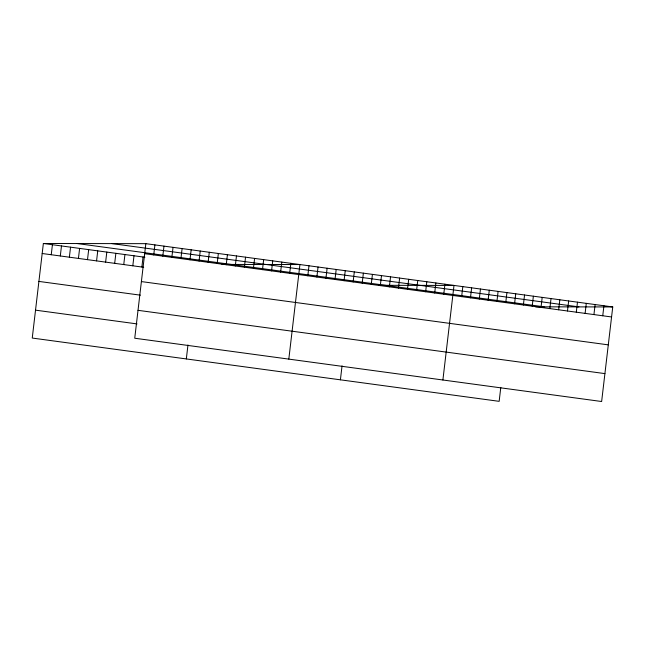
<?xml version="1.0" encoding="UTF-8"?>
<svg xmlns="http://www.w3.org/2000/svg" width="645" height="645" viewBox="0 0 645 645"><rect width="100%" height="100%" fill="white"/><g stroke="black" fill="none" stroke-linecap="round" stroke-linejoin="round"><path stroke-width="0.97" d="M145.843 243.665L134.74 338.23L601.64 401.512L612.75 306.947L145.843 243.665L43.36 243.488L32.25 338.053L499.157 401.335L500.794 387.387M51.245 254.743L52.422 244.721M60.307 255.968L61.485 245.947M69.37 257.194L70.547 247.172M78.432 258.427L79.609 248.406M87.502 259.653L88.679 249.631M96.565 260.878L97.742 250.865M105.627 262.112L106.804 252.09M114.689 263.337L115.866 253.316M123.751 264.571L124.928 254.549M132.814 265.796L133.991 255.775M141.876 267.022L143.053 257M153.736 254.912L154.913 244.89M162.798 256.146L163.975 246.124M171.86 257.371L173.037 247.349M180.923 258.597L182.1 248.575M189.985 259.83L191.162 249.808M186.324 358.934L187.969 344.986M199.047 261.056L200.224 251.034M208.109 262.281L209.294 252.26M217.18 263.515L218.357 253.493M226.242 264.74L227.419 254.719M235.304 265.966L236.481 255.952M244.366 267.199L245.543 257.178M253.429 268.425L254.606 258.403M262.491 269.658L263.668 259.637M271.561 270.884L272.738 260.862M280.623 272.109L281.8 262.088M289.686 273.343L290.863 263.321M288.815 359.112L299.925 264.547L221.961 264.418M307.81 275.794L308.987 265.772M316.872 277.028L318.05 267.006M325.935 278.253L327.112 268.231M335.005 279.478L336.182 269.457M344.067 280.712L345.244 270.69M340.407 379.816L342.043 365.868M353.129 281.938L354.307 271.916M362.192 283.171L363.369 273.149M371.254 284.397L372.431 274.375M380.316 285.622L381.493 275.6M389.378 286.856L390.556 276.834M398.449 288.081L399.626 278.06M407.511 289.307L408.688 279.285M416.573 290.54L417.75 280.519M425.635 291.766L426.813 281.744M434.698 292.991L435.875 282.97M443.76 294.225L444.937 284.203M442.897 379.994L453.999 285.429L378.575 285.3M461.643 296.644L462.82 286.622M470.463 297.845L471.64 287.823M479.283 299.038L480.46 289.016M488.104 300.231L489.281 290.21M496.924 301.425L498.101 291.403M505.745 302.626L506.922 292.604M514.557 303.819L515.734 293.798M523.377 305.012L524.554 294.991M532.198 306.206L533.375 296.184M541.018 307.407L542.195 297.385M549.838 308.6L551.015 298.579M558.659 309.793L559.836 299.772M567.479 310.987L568.656 300.965M576.299 312.188L577.477 302.166M585.112 313.381L586.289 303.36M593.932 314.575L595.109 304.553M602.753 315.768L603.93 305.746M535.624 306.818L612.75 306.947M112.028 243.608L578.928 306.891M77.182 243.544L544.082 306.827M144.665 253.687L611.573 316.969M43.36 243.488L144.867 257.25M42.183 253.509L143.69 267.272M141.392 281.583L608.291 344.865M38.902 281.413L140.417 295.168M138.014 310.326L604.921 373.608M35.523 310.156L137.038 323.911"/></g></svg>
